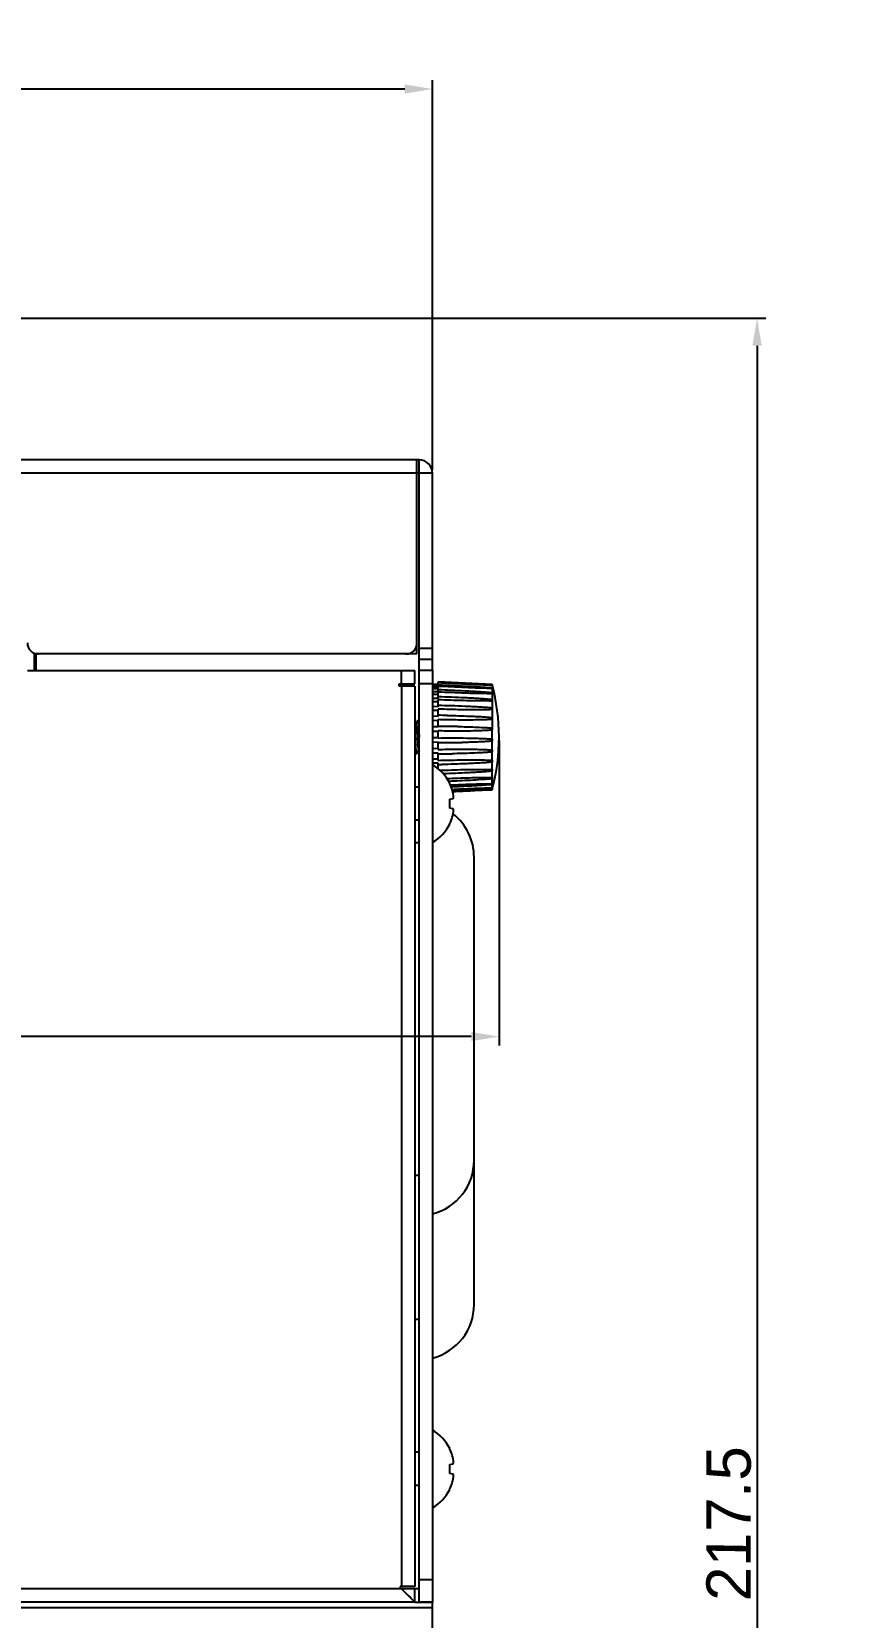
# Model space of a CAD drawing. Extents: x -329 to 5579, y -1951 to 3105.
# Drawn here: x 3113.6 to 3187.8, y -1753.8 to -1610.8 of the extents above; entities that cross this region are included whole.
import ezdxf

# ---------------------------------------------------------------- set-up
doc = ezdxf.new("R2010")
doc.units = 0
doc.header["$PDMODE"] = 3
doc.header["$PDSIZE"] = 1.5
doc.layers.get('DEFPOINTS').update_dxf_attribs({"linetype": 'CONTINUOUS'})
for name, color, linetype in [('BUSHING30_DXF_CONTINUOUS_L', 7, 'CONTINUOUS'), ('DIM', 1, 'CONTINUOUS'), ('HTSINK-FLEX_DXF_CONTINUOUS', 7, 'CONTINUOUS'), ('KNOB_STOP-M3DXF_CONTINUOUS', 7, 'CONTINUOUS'), ('PANEL_BK-SPIDXF_CONTINUOUS', 7, 'CONTINUOUS'), ('PANEL_LT-SPIDXF_CONTINUOUS', 7, 'CONTINUOUS'), ('PANEL_TOP130DXF_CONTINUOUS', 7, 'CONTINUOUS'), ('TH_T3X8_DXF_CONTINUOUS_LIN', 7, 'CONTINUOUS'), ('학뇜-윗_11_DXF_CONTINUOUS_LIN', 7, 'CONTINUOUS')]:
    doc.layers.add(name, color=color, linetype=linetype)
doc.styles.add('OMI-1', font='arial.ttf', dxfattribs={"oblique": 1})
doc.dimstyles.new('1', dxfattribs={"dimtxt": 4, "dimasz": 2.5, "dimexe": 0.8, "dimexo": 0.3, "dimgap": 0.5, "dimtad": 1, "dimtoh": 1, "dimdec": 1, "dimzin": 0, "dimtxsty": 'OMI-1', "dimcen": 0, "dimclrd": 256, "dimclre": 256, "dimclrt": 256, "dimazin": 3, "dimtfac": 0.8, "dimtdec": 1, "dimtix": 1, "dimtmove": 0, "dimatfit": 3, "dimtolj": 1, "dimtzin": 0})

# ---------------------------------------------------------------- blocks, each defined once
blk = doc.blocks.new('*D7094')
at = {"layer": 'DEFPOINTS', "color": 0}
for p in [(3149.7, -1615.95), (2914.7, -1650.6), (3149.7, -1650.6)]:
    blk.add_point(p, dxfattribs=at)
at = {"layer": 'DIM'}
for p, q in [((2914.7, -1650.3), (2914.7, -1615.15)), ((3149.7, -1650.3), (3149.7, -1615.15)), ((2917.2, -1615.95), (3147.2, -1615.95))]:
    blk.add_line(p, q, dxfattribs=at)
for points in [[(2917.2, -1615.54), (2917.2, -1616.37), (2914.7, -1615.95)], [(3147.2, -1616.37), (3147.2, -1615.54), (3149.7, -1615.95)]]:
    blk.add_solid(points, dxfattribs=at)
at = {"layer": 'DIM', "insert": (3032.2, -1613.41), "char_height": 4, "attachment_point": 5, "style": 'OMI-1'}
blk.add_mtext('\\A1;235.0', dxfattribs=at)
blk = doc.blocks.new('*D7095')
at = {"layer": 'DEFPOINTS', "color": 0}
for p in [(2908.7, -1674.4), (3155.7, -1674.4), (2908.7, -1701.41)]:
    blk.add_point(p, dxfattribs=at)
at = {"layer": 'DIM'}
for p, q in [((2908.7, -1674.7), (2908.7, -1702.21)), ((3155.7, -1674.7), (3155.7, -1702.21)), ((3153.2, -1701.41), (2911.2, -1701.41))]:
    blk.add_line(p, q, dxfattribs=at)
for points in [[(2911.2, -1700.99), (2911.2, -1701.82), (2908.7, -1701.41)], [(3153.2, -1701.82), (3153.2, -1700.99), (3155.7, -1701.41)]]:
    blk.add_solid(points, dxfattribs=at)
at = {"layer": 'DIM', "insert": (3032.2, -1698.87), "char_height": 4, "attachment_point": 5, "style": 'OMI-1'}
blk.add_mtext('\\A1;247.0', dxfattribs=at)
blk = doc.blocks.new('*D7099')
at = {"layer": 'DEFPOINTS', "color": 0}
for p in [(3062.42, -1636.61), (3178.95, -1854.1), (3187.8, -1854.1)]:
    blk.add_point(p, dxfattribs=at)
at = {"layer": 'DIM'}
for p, q in [((3062.72, -1636.61), (3179.75, -1636.61)), ((3178.95, -1639.11), (3178.95, -1851.6)), ((3187.5, -1854.1), (3178.15, -1854.1))]:
    blk.add_line(p, q, dxfattribs=at)
for points in [[(3179.37, -1639.11), (3178.53, -1639.11), (3178.95, -1636.61)], [(3178.53, -1851.6), (3179.37, -1851.6), (3178.95, -1854.1)]]:
    blk.add_solid(points, dxfattribs=at)
at = {"layer": 'DIM', "insert": (3176.41, -1745.36), "char_height": 4, "attachment_point": 5, "rotation": 90, "style": 'OMI-1'}
blk.add_mtext('\\A1;217.5', dxfattribs=at)

msp = doc.modelspace()

# ---------------------------------------------------------------- linework, layer by layer
at = {"layer": 'BUSHING30_DXF_CONTINUOUS_L', "color": 7, "linetype": 'CONTINUOUS'}
for p, q in [((3148.1, -1683.9), (3148.5, -1683.9)), ((3153.45, -1712.56), (3153.45, -1685.24)), ((3153.45, -1725.56), (3153.45, -1712.56)), ((3148.1, -1713.9), (3148.5, -1713.9)), ((3148.1, -1726.9), (3148.5, -1726.9))]:
    msp.add_line(p, q, dxfattribs=at)
for centre, start, end in [((3148.45, -1685.24), 0, 51.4774), ((3148.45, -1712.56), 284.4775, 0), ((3148.45, -1725.56), 284.4775, 0)]:
    msp.add_arc(centre, 5, start, end, dxfattribs=at)
at = {"layer": 'HTSINK-FLEX_DXF_CONTINUOUS', "color": 7, "linetype": 'CONTINUOUS'}
for p, q in [((2944.7, -1752.9), (3149.7, -1752.9)), ((3148.1, -1752.4), (3149.7, -1752.4)), ((3149.7, -1767.46), (3149.7, -1752.4))]:
    msp.add_line(p, q, dxfattribs=at)
at = {"layer": 'KNOB_STOP-M3DXF_CONTINUOUS', "color": 7, "linetype": 'CONTINUOUS'}
for p, q in [((3150.2, -1669.65), (3149.7, -1669.65)), ((3150.2, -1669.69), (3149.7, -1669.69)), ((3150.2, -1669.75), (3149.7, -1669.75)), ((3150.2, -1669.91), (3149.7, -1669.9)), ((3150.2, -1670.05), (3149.7, -1670.06)), ((3150.2, -1670.32), (3150.2, -1669.4)), ((3155.07, -1669.66), (3150.2, -1669.4)), ((3155.07, -1669.66), (3155.07, -1669.7)), ((3155.07, -1669.73), (3155.07, -1669.95)), ((3155.07, -1670.01), (3155.07, -1670.38)), ((3155.08, -1669.75), (3155.08, -1669.75)), ((3150.2, -1670.32), (3149.7, -1670.32)), ((3150.2, -1670.55), (3149.7, -1670.55)), ((3150.2, -1670.92), (3149.7, -1670.91)), ((3150.2, -1671.21), (3149.7, -1671.21)), ((3150.2, -1670.92), (3150.2, -1670.34)), ((3150.2, -1671.66), (3150.2, -1671.03)), ((3155.07, -1670.48), (3155.07, -1671)), ((3155.07, -1670.48), (3155.07, -1670.48)), ((3155.07, -1671.13), (3155.07, -1671.76)), ((3148.37, -1672.91), (3148.2, -1673.19)), ((3148.5, -1672.9), (3148.37, -1672.9)), ((3150.2, -1671.66), (3149.7, -1671.65)), ((3150.2, -1672.01), (3149.7, -1672.01)), ((3150.2, -1672.53), (3149.7, -1672.52)), ((3150.2, -1672.91), (3149.7, -1672.92)), ((3150.2, -1672.53), (3150.2, -1671.87)), ((3150.2, -1673.48), (3150.2, -1672.82)), ((3155.07, -1671.91), (3155.07, -1672.63)), ((3155.07, -1672.8), (3155.07, -1673.59)), ((3148.21, -1673.21), (3148.1, -1673.02)), ((3148.14, -1674.21), (3148.14, -1674.11)), ((3148.15, -1674.4), (3148.14, -1674.21)), ((3150.2, -1673.48), (3149.7, -1673.47)), ((3150.2, -1673.88), (3149.7, -1673.89)), ((3150.2, -1674.48), (3150.2, -1673.84)), ((3155.07, -1674.58), (3155.07, -1673.77)), ((3148.28, -1675.9), (3148.45, -1675.61)), ((3148.44, -1675.59), (3148.5, -1675.7)), ((3150.2, -1674.46), (3149.7, -1674.45)), ((3150.2, -1674.87), (3149.7, -1674.88)), ((3150.2, -1675.45), (3149.7, -1675.44)), ((3150.2, -1675.85), (3149.7, -1675.85)), ((3150.2, -1675.51), (3150.2, -1674.87)), ((3150.2, -1676.5), (3150.2, -1675.85)), ((3155.07, -1675.56), (3155.07, -1674.76)), ((3155.07, -1676.49), (3155.07, -1675.74)), ((3148.28, -1675.9), (3148.12, -1675.9)), ((3150.2, -1676.39), (3149.7, -1676.38)), ((3150.2, -1676.75), (3149.7, -1676.76)), ((3150.2, -1677.24), (3150.19, -1677.24)), ((3150.2, -1677.24), (3150.19, -1677.24)), ((3150.2, -1677.25), (3150.2, -1676.75)), ((3155.07, -1677.33), (3155.07, -1676.65)), ((3154.99, -1678.04), (3155.07, -1678.04)), ((3155.07, -1678.04), (3155.07, -1677.47)), ((3155.07, -1678.6), (3155.07, -1678.16)), ((3155.07, -1678.97), (3155.07, -1678.68)), ((3151.52, -1679.31), (3151.54, -1679.31)), ((3151.54, -1679.33), (3151.53, -1679.33)), ((3151.54, -1679.33), (3151.53, -1679.33)), ((3155.07, -1679.14), (3155.07, -1679.01)), ((3155.07, -1679.15), (3155.07, -1679.14))]:
    msp.add_line(p, q, dxfattribs=at)
for centre, radius, start, end in [((3137.5, -1674.4), 18.2, 345.008, 15.1074), ((3154.56, -1656.5), 14.64, 270.9449, 271.9953), ((3149.49, -1760.93), 88.5, 88.9952, 89.5433), ((3150.48, -1758.15), 84.71, 88.9921, 90.1889), ((3150.91, -1591.87), 83.02, 269.5071, 271.0026), ((3149.96, -1589.17), 86.74, 270.1604, 271.0078), ((3148.95, -1586.42), 90.46, 270.7949, 271.001), ((3154.17, -1678.82), 0.926, 348.1599, 348.9212), ((3152.65, -1678.51), 2.5, 345.4276, 345.6248)]:
    msp.add_arc(centre, radius, start, end, dxfattribs=at)
for points, knots in [([(3150.2, -1669.44), (3150.61, -1669.46), (3151.42, -1669.5), (3152.64, -1669.56), (3153.65, -1669.62), (3154.46, -1669.67), (3154.87, -1669.69), (3155.07, -1669.7)], [0, 0, 0, 0, 0.250087, 0.500194, 0.750254, 0.875215, 1, 1, 1, 1]), ([(3155.07, -1669.73), (3154.87, -1669.73), (3154.46, -1669.71), (3153.65, -1669.68), (3152.64, -1669.63), (3151.42, -1669.57), (3150.61, -1669.53), (3150.2, -1669.5)], [0, 0, 0, 0, 0.124685, 0.249598, 0.499641, 0.7498, 1, 1, 1, 1]), ([(3150.2, -1669.67), (3150.61, -1669.69), (3151.42, -1669.73), (3152.64, -1669.79), (3153.65, -1669.85), (3154.46, -1669.9), (3154.87, -1669.93), (3155.07, -1669.95)], [0, 0, 0, 0, 0.250007, 0.500069, 0.750133, 0.875128, 1, 1, 1, 1]), ([(3155.07, -1670.01), (3154.87, -1670.01), (3154.46, -1670), (3153.65, -1669.98), (3152.64, -1669.94), (3151.42, -1669.88), (3150.61, -1669.84), (3150.2, -1669.82)], [0, 0, 0, 0, 0.124657, 0.249551, 0.499579, 0.749753, 1, 1, 1, 1]), ([(3150.2, -1670.11), (3150.61, -1670.12), (3151.42, -1670.16), (3152.43, -1670.21), (3153.25, -1670.25), (3153.86, -1670.29), (3154.46, -1670.33), (3154.87, -1670.36), (3155.07, -1670.38)], [0, 0, 0, 0, 0.249937, 0.499955, 0.624984, 0.750018, 0.875043, 1, 1, 1, 1]), ([(3155.07, -1669.7), (3155.07, -1669.71), (3155.07, -1669.72), (3155.08, -1669.73), (3155.08, -1669.74), (3155.08, -1669.75), (3155.08, -1669.75)], [0, 0, 0, 0, 0.398434, 0.70534, 0.907726, 1, 1, 1, 1]), ([(3155.08, -1669.75), (3155.08, -1669.75), (3155.08, -1669.75), (3155.08, -1669.75), (3155.07, -1669.74), (3155.07, -1669.74), (3155.07, -1669.73)], [0, 0, 0, 0, 0.082796, 0.277574, 0.585233, 1, 1, 1, 1]), ([(3155.07, -1669.95), (3155.07, -1669.95), (3155.07, -1669.96), (3155.07, -1669.97), (3155.08, -1669.97)], [0, 0, 0, 0, 0.264776, 1, 1, 1, 1]), ([(3155.08, -1670.02), (3155.08, -1670.02), (3155.07, -1670.02), (3155.07, -1670.01), (3155.07, -1670.01)], [0, 0, 0, 0, 0.358617, 1, 1, 1, 1]), ([(3155.08, -1669.97), (3155.08, -1669.98), (3155.08, -1669.99), (3155.08, -1670), (3155.08, -1670.01), (3155.08, -1670.02), (3155.08, -1670.02)], [0, 0, 0, 0, 0.418284, 0.727886, 0.918894, 1, 1, 1, 1]), ([(3155.07, -1670.48), (3154.87, -1670.49), (3154.46, -1670.48), (3153.85, -1670.47), (3153.25, -1670.46), (3152.43, -1670.43), (3151.42, -1670.39), (3150.61, -1670.36), (3150.2, -1670.34)], [0, 0, 0, 0, 0.124665, 0.249552, 0.374533, 0.499567, 0.749737, 1, 1, 1, 1]), ([(3150.2, -1670.74), (3150.61, -1670.75), (3151.42, -1670.78), (3152.43, -1670.82), (3153.25, -1670.86), (3153.86, -1670.9), (3154.46, -1670.94), (3154.87, -1670.97), (3155.07, -1671)], [0, 0, 0, 0, 0.24989, 0.499873, 0.624893, 0.749929, 0.874974, 1, 1, 1, 1]), ([(3154.8, -1671.13), (3154.61, -1671.14), (3154.23, -1671.14), (3153.46, -1671.13), (3152.5, -1671.11), (3151.35, -1671.08), (3150.58, -1671.05), (3150.2, -1671.03)], [0, 0, 0, 0, 0.124793, 0.249702, 0.499685, 0.749798, 1, 1, 1, 1]), ([(3150.2, -1671.52), (3150.61, -1671.53), (3151.42, -1671.55), (3152.43, -1671.59), (3153.25, -1671.63), (3153.86, -1671.66), (3154.46, -1671.7), (3154.87, -1671.73), (3155.07, -1671.76)], [0, 0, 0, 0, 0.249873, 0.499835, 0.624847, 0.749879, 0.874932, 1, 1, 1, 1]), ([(3155.07, -1670.38), (3155.07, -1670.4), (3155.08, -1670.42), (3155.08, -1670.44), (3155.08, -1670.45), (3155.08, -1670.47), (3155.08, -1670.48), (3155.08, -1670.48), (3155.07, -1670.48)], [0, 0, 0, 0, 0.398889, 0.568441, 0.71247, 0.827968, 0.913365, 1, 1, 1, 1]), ([(3155.07, -1671), (3155.07, -1671.01), (3155.08, -1671.04), (3155.08, -1671.08), (3155.08, -1671.11), (3155.07, -1671.12), (3155.07, -1671.13)], [0, 0, 0, 0, 0.353087, 0.654002, 0.874169, 1, 1, 1, 1]), ([(3148.37, -1672.91), (3148.37, -1672.91), (3148.37, -1672.9), (3148.37, -1672.9), (3148.37, -1672.9)], [0, 0, 0, 0, 0.336267, 1, 1, 1, 1]), ([(3148.37, -1672.9), (3148.38, -1672.9), (3148.38, -1672.91), (3148.39, -1672.93), (3148.4, -1672.97), (3148.41, -1673.02), (3148.41, -1673.08), (3148.42, -1673.16), (3148.43, -1673.25), (3148.44, -1673.38), (3148.45, -1673.58), (3148.47, -1673.84), (3148.48, -1674.11), (3148.49, -1674.3), (3148.5, -1674.4)], [0, 0, 0, 0, 0.00705, 0.022261, 0.046517, 0.079769, 0.121786, 0.172181, 0.230501, 0.296183, 0.4471, 0.619196, 0.805883, 1, 1, 1, 1]), ([(3154.37, -1671.93), (3154.02, -1671.94), (3153.33, -1671.94), (3151.94, -1671.93), (3150.89, -1671.9), (3150.2, -1671.87)], [0, 0, 0, 0, 0.249829, 0.499807, 1, 1, 1, 1]), ([(3153.82, -1672.85), (3153.52, -1672.86), (3152.91, -1672.86), (3151.71, -1672.86), (3150.8, -1672.84), (3150.2, -1672.82)], [0, 0, 0, 0, 0.249921, 0.499905, 1, 1, 1, 1]), ([(3151.05, -1672.45), (3151.38, -1672.45), (3152.05, -1672.47), (3152.89, -1672.5), (3153.56, -1672.53), (3154.07, -1672.55), (3154.57, -1672.59), (3154.9, -1672.62), (3155.07, -1672.63)], [0, 0, 0, 0, 0.249907, 0.499869, 0.624873, 0.749893, 0.874932, 1, 1, 1, 1]), ([(3155.07, -1672.8), (3154.86, -1672.82), (3154.44, -1672.84), (3154.03, -1672.85), (3153.82, -1672.85)], [0, 0, 0, 0, 0.499834, 1, 1, 1, 1]), ([(3155.07, -1671.91), (3154.95, -1671.92), (3154.72, -1671.93), (3154.48, -1671.93), (3154.37, -1671.93)], [0, 0, 0, 0, 0.499759, 1, 1, 1, 1]), ([(3155.07, -1671.76), (3155.08, -1671.79), (3155.08, -1671.83), (3155.08, -1671.88), (3155.07, -1671.9), (3155.07, -1671.91)], [0, 0, 0, 0, 0.600963, 0.836389, 1, 1, 1, 1]), ([(3155.07, -1672.63), (3155.08, -1672.67), (3155.08, -1672.71), (3155.08, -1672.77), (3155.07, -1672.79), (3155.07, -1672.8)], [0, 0, 0, 0, 0.55967, 0.806313, 1, 1, 1, 1]), ([(3148.28, -1675.9), (3148.27, -1675.9), (3148.27, -1675.89), (3148.26, -1675.87), (3148.25, -1675.83), (3148.25, -1675.78), (3148.24, -1675.72), (3148.23, -1675.65), (3148.22, -1675.56), (3148.21, -1675.42), (3148.2, -1675.22), (3148.18, -1674.97), (3148.17, -1674.69), (3148.16, -1674.5), (3148.15, -1674.4)], [0, 0, 0, 0, 0.00705, 0.022262, 0.046517, 0.079768, 0.121781, 0.172173, 0.230491, 0.296174, 0.447099, 0.6192, 0.805882, 1, 1, 1, 1]), ([(3148.21, -1673.21), (3148.21, -1673.22), (3148.22, -1673.23), (3148.22, -1673.26), (3148.23, -1673.29), (3148.24, -1673.36), (3148.25, -1673.46), (3148.27, -1673.64), (3148.29, -1673.89), (3148.31, -1674.19), (3148.33, -1674.51), (3148.35, -1674.82), (3148.37, -1675.06), (3148.39, -1675.24), (3148.4, -1675.34), (3148.41, -1675.43), (3148.42, -1675.51), (3148.43, -1675.56), (3148.44, -1675.58), (3148.44, -1675.59)], [0, 0, 0, 0, 0.007847, 0.019546, 0.035102, 0.054437, 0.103841, 0.166224, 0.279611, 0.409247, 0.54558, 0.678549, 0.798352, 0.850505, 0.89618, 0.934543, 0.964919, 0.986806, 1, 1, 1, 1]), ([(3153.15, -1673.85), (3152.66, -1673.86), (3151.67, -1673.86), (3150.69, -1673.85), (3150.2, -1673.84)], [0, 0, 0, 0, 0.499973, 1, 1, 1, 1]), ([(3151.97, -1673.45), (3152.23, -1673.45), (3152.75, -1673.46), (3153.52, -1673.49), (3154.17, -1673.52), (3154.68, -1673.55), (3154.94, -1673.57), (3155.07, -1673.59)], [0, 0, 0, 0, 0.249953, 0.499931, 0.749938, 0.87496, 1, 1, 1, 1]), ([(3155.07, -1673.77), (3154.91, -1673.78), (3154.59, -1673.8), (3153.95, -1673.83), (3153.47, -1673.84), (3153.15, -1673.85)], [0, 0, 0, 0, 0.249944, 0.499939, 1, 1, 1, 1]), ([(3155.07, -1673.59), (3155.08, -1673.62), (3155.08, -1673.68), (3155.08, -1673.74), (3155.07, -1673.77)], [0, 0, 0, 0, 0.524516, 1, 1, 1, 1]), ([(3150.2, -1674.48), (3150.63, -1674.47), (3151.5, -1674.46), (3152.37, -1674.47), (3152.8, -1674.48)], [0, 0, 0, 0, 0.500003, 1, 1, 1, 1]), ([(3150.2, -1675.51), (3150.75, -1675.5), (3151.86, -1675.48), (3152.97, -1675.49), (3153.52, -1675.5)], [0, 0, 0, 0, 0.500063, 1, 1, 1, 1]), ([(3155.07, -1675.74), (3154.92, -1675.75), (3154.62, -1675.78), (3154.03, -1675.82), (3153.28, -1675.85), (3152.38, -1675.88), (3151.78, -1675.89), (3151.48, -1675.9)], [0, 0, 0, 0, 0.125058, 0.25009, 0.500104, 0.750072, 1, 1, 1, 1]), ([(3155.07, -1674.76), (3154.96, -1674.77), (3154.73, -1674.79), (3154.28, -1674.82), (3153.72, -1674.84), (3153.04, -1674.87), (3152.59, -1674.88), (3152.37, -1674.88)], [0, 0, 0, 0, 0.125019, 0.250032, 0.500033, 0.750022, 1, 1, 1, 1]), ([(3152.8, -1674.48), (3152.99, -1674.48), (3153.37, -1674.49), (3153.94, -1674.51), (3154.5, -1674.53), (3154.88, -1674.56), (3155.07, -1674.58)], [0, 0, 0, 0, 0.250012, 0.50002, 0.750019, 1, 1, 1, 1]), ([(3153.52, -1675.5), (3153.78, -1675.5), (3154.17, -1675.51), (3154.68, -1675.53), (3154.94, -1675.55), (3155.07, -1675.56)], [0, 0, 0, 0, 0.500112, 0.750105, 1, 1, 1, 1]), ([(3155.07, -1674.58), (3155.08, -1674.61), (3155.08, -1674.67), (3155.08, -1674.73), (3155.07, -1674.76)], [0, 0, 0, 0, 0.491035, 1, 1, 1, 1]), ([(3155.07, -1675.56), (3155.07, -1675.57), (3155.08, -1675.6), (3155.08, -1675.66), (3155.08, -1675.7), (3155.07, -1675.74)], [0, 0, 0, 0, 0.206066, 0.457197, 1, 1, 1, 1]), ([(3148.28, -1675.9), (3148.28, -1675.9), (3148.28, -1675.9), (3148.28, -1675.9), (3148.28, -1675.9)], [0, 0, 0, 0, 0.336254, 1, 1, 1, 1]), ([(3150.2, -1676.5), (3150.85, -1676.48), (3151.84, -1676.46), (3153.15, -1676.45), (3153.8, -1676.45), (3154.13, -1676.46)], [0, 0, 0, 0, 0.500144, 0.750123, 1, 1, 1, 1]), ([(3155.07, -1676.65), (3154.88, -1676.67), (3154.5, -1676.71), (3153.94, -1676.74), (3153.37, -1676.77), (3152.61, -1676.81), (3151.66, -1676.84), (3150.9, -1676.86), (3150.53, -1676.87)], [0, 0, 0, 0, 0.125072, 0.25012, 0.375147, 0.500154, 0.750114, 1, 1, 1, 1]), ([(3154.13, -1676.46), (3154.28, -1676.46), (3154.6, -1676.47), (3154.91, -1676.48), (3155.07, -1676.49)], [0, 0, 0, 0, 0.500206, 1, 1, 1, 1]), ([(3155.07, -1676.49), (3155.07, -1676.5), (3155.08, -1676.52), (3155.08, -1676.58), (3155.08, -1676.62), (3155.07, -1676.65)], [0, 0, 0, 0, 0.178206, 0.419133, 1, 1, 1, 1]), ([(3150.37, -1677.39), (3151.08, -1677.37), (3152.14, -1677.33), (3153.55, -1677.31), (3154.26, -1677.31), (3154.62, -1677.32)], [0, 0, 0, 0, 0.500254, 0.750234, 1, 1, 1, 1]), ([(3155.07, -1677.47), (3154.89, -1677.49), (3154.52, -1677.52), (3153.97, -1677.56), (3153.43, -1677.59), (3152.69, -1677.63), (3151.78, -1677.67), (3151.04, -1677.7), (3150.68, -1677.71)], [0, 0, 0, 0, 0.125041, 0.250085, 0.375115, 0.500129, 0.750104, 1, 1, 1, 1]), ([(3151.01, -1678.13), (3151.34, -1678.12), (3152, -1678.09), (3153, -1678.06), (3153.83, -1678.04), (3154.49, -1678.04), (3154.83, -1678.04), (3154.99, -1678.04)], [0, 0, 0, 0, 0.250243, 0.500391, 0.750387, 0.875277, 1, 1, 1, 1]), ([(3155.07, -1678.16), (3154.91, -1678.17), (3154.58, -1678.2), (3153.93, -1678.25), (3153.12, -1678.3), (3152.14, -1678.35), (3151.49, -1678.38), (3151.17, -1678.39)], [0, 0, 0, 0, 0.124972, 0.249992, 0.500037, 0.750047, 1, 1, 1, 1]), ([(3151.31, -1678.71), (3151.62, -1678.7), (3152.25, -1678.67), (3153.19, -1678.64), (3153.98, -1678.61), (3154.6, -1678.6), (3154.91, -1678.6), (3155.07, -1678.6)], [0, 0, 0, 0, 0.250273, 0.500453, 0.750467, 0.875345, 1, 1, 1, 1]), ([(3155.07, -1678.68), (3154.92, -1678.69), (3154.61, -1678.72), (3154, -1678.76), (3153.23, -1678.81), (3152.31, -1678.86), (3151.7, -1678.89), (3151.39, -1678.9)], [0, 0, 0, 0, 0.124888, 0.249875, 0.499921, 0.749975, 1, 1, 1, 1]), ([(3155.07, -1677.33), (3155.07, -1677.34), (3155.08, -1677.35), (3155.08, -1677.39), (3155.08, -1677.43), (3155.07, -1677.46), (3155.07, -1677.47)], [0, 0, 0, 0, 0.144496, 0.37237, 0.666904, 1, 1, 1, 1]), ([(3155.07, -1678.04), (3155.07, -1678.04), (3155.08, -1678.06), (3155.08, -1678.08), (3155.08, -1678.12), (3155.07, -1678.14), (3155.07, -1678.16)], [0, 0, 0, 0, 0.101122, 0.309826, 0.619148, 1, 1, 1, 1]), ([(3155.07, -1678.6), (3155.07, -1678.6), (3155.07, -1678.59), (3155.07, -1678.59), (3155.07, -1678.59)], [0, 0, 0, 0, 0.313514, 1, 1, 1, 1]), ([(3155.07, -1678.59), (3155.08, -1678.59), (3155.08, -1678.6), (3155.08, -1678.6), (3155.08, -1678.62), (3155.08, -1678.63), (3155.08, -1678.64)], [0, 0, 0, 0, 0.091452, 0.172947, 0.282833, 1, 1, 1, 1]), ([(3155.08, -1678.64), (3155.08, -1678.64), (3155.08, -1678.65), (3155.07, -1678.67), (3155.07, -1678.68)], [0, 0, 0, 0, 0.227774, 1, 1, 1, 1]), ([(3151.46, -1679.11), (3152.07, -1679.08), (3152.97, -1679.04), (3154.17, -1678.99), (3154.77, -1678.97), (3155.07, -1678.97)], [0, 0, 0, 0, 0.500433, 0.750456, 1, 1, 1, 1]), ([(3155.07, -1679.01), (3154.77, -1679.03), (3154.18, -1679.07), (3152.99, -1679.14), (3152.09, -1679.19), (3151.5, -1679.22)], [0, 0, 0, 0, 0.249751, 0.499794, 1, 1, 1, 1]), ([(3151.54, -1679.31), (3152.13, -1679.28), (3153.31, -1679.22), (3154.48, -1679.16), (3155.07, -1679.14)], [0, 0, 0, 0, 0.500366, 1, 1, 1, 1]), ([(3155.07, -1679.14), (3154.48, -1679.18), (3153.31, -1679.24), (3152.13, -1679.3), (3151.54, -1679.33)], [0, 0, 0, 0, 0.499679, 1, 1, 1, 1]), ([(3155.07, -1678.97), (3155.07, -1678.96), (3155.07, -1678.96), (3155.08, -1678.96), (3155.08, -1678.96)], [0, 0, 0, 0, 0.696827, 1, 1, 1, 1]), ([(3155.08, -1678.96), (3155.08, -1678.96), (3155.08, -1678.96), (3155.08, -1678.97), (3155.08, -1678.98), (3155.07, -1678.99), (3155.07, -1679)], [0, 0, 0, 0, 0.07158, 0.263391, 0.57675, 1, 1, 1, 1]), ([(3155.07, -1679.14), (3155.07, -1679.13), (3155.07, -1679.13), (3155.08, -1679.12), (3155.08, -1679.11), (3155.08, -1679.11), (3155.08, -1679.11), (3155.08, -1679.11), (3155.08, -1679.11)], [0, 0, 0, 0, 0.425063, 0.739148, 0.851185, 0.932091, 0.981646, 1, 1, 1, 1]), ([(3155.08, -1679.11), (3155.08, -1679.11), (3155.08, -1679.11), (3155.08, -1679.11), (3155.08, -1679.11), (3155.08, -1679.12), (3155.08, -1679.13), (3155.07, -1679.13), (3155.07, -1679.14)], [0, 0, 0, 0, 0.015825, 0.063525, 0.143204, 0.254447, 0.569499, 1, 1, 1, 1])]:
    msp.add_open_spline(points, degree=3, knots=knots, dxfattribs=at)
msp.add_open_spline([(3154.62, -1677.32), (3154.77, -1677.32), (3154.92, -1677.32), (3155.07, -1677.33)], degree=3, dxfattribs=at)
at = {"layer": 'PANEL_BK-SPIDXF_CONTINUOUS', "color": 7, "linetype": 'CONTINUOUS'}
for p, q in [((3148.5, -1752.4), (3148.5, -1668.4)), ((3149.7, -1668.4), (3148.5, -1668.4)), ((3149.7, -1668.4), (3149.7, -1752.4)), ((3149.7, -1669.6), (3148.5, -1669.6)), ((3148.5, -1751.2), (3148.1, -1751.2)), ((3149.7, -1750.4), (3148.5, -1750.4)), ((3149.7, -1752.4), (3148.5, -1752.4))]:
    msp.add_line(p, q, dxfattribs=at)
at = {"layer": 'PANEL_LT-SPIDXF_CONTINUOUS', "color": 7, "linetype": 'CONTINUOUS'}
for p, q in [((3113.2, -1668.4), (3148.1, -1668.4)), ((3146.9, -1669.6), (3146.9, -1668.4)), ((3148.1, -1669.6), (3148.1, -1668.4)), ((3146.7, -1669.8), (3146.7, -1669.6)), ((3146.7, -1669.6), (3148.1, -1669.6)), ((3148.1, -1669.8), (3146.7, -1669.8)), ((3146.9, -1669.8), (3146.9, -1751)), ((3148.1, -1669.8), (3148.1, -1751)), ((3148.1, -1751.2), (2916.3, -1751.2)), ((3146.8, -1751), (3146.8, -1751.2)), ((3148.1, -1751), (3146.8, -1751)), ((3148.1, -1752.4), (3148.1, -1751.2)), ((3148.1, -1752.4), (2916.3, -1752.4))]:
    msp.add_line(p, q, dxfattribs=at)
msp.add_open_spline([(3148.1, -1752.4), (3148.1, -1752.4), (3148.09, -1752.38), (3148.06, -1752.36), (3148.02, -1752.32), (3147.95, -1752.25), (3147.83, -1752.13), (3147.67, -1751.97), (3147.49, -1751.79), (3147.23, -1751.53), (3147.03, -1751.33), (3146.9, -1751.2)], degree=3, knots=[0, 0, 0, 0, 0.00761, 0.028164, 0.061285, 0.105411, 0.218448, 0.3547, 0.505817, 0.666144, 1, 1, 1, 1], dxfattribs=at)
at = {"layer": 'PANEL_TOP130DXF_CONTINUOUS', "color": 7, "linetype": 'CONTINUOUS'}
for p, q in [((3148.5, -1649.4), (2915.9, -1649.4)), ((3148.3, -1666.9), (3148.3, -1649.4)), ((3148.5, -1668.4), (3148.5, -1649.4)), ((3149.7, -1650.6), (2914.7, -1650.6)), ((3149.7, -1668.4), (3149.7, -1650.6)), ((3148.3, -1666.9), (3114, -1666.9)), ((3149.7, -1666.4), (3148.5, -1666.4)), ((3149.7, -1667.4), (3148.5, -1667.4))]:
    msp.add_line(p, q, dxfattribs=at)
for centre, radius, start, end in [((3148.5, -1650.6), 1.2, 0, 90), ((3114.2, -1665.9), 1, 180, 270), ((3147.3, -1665.9), 1, 270, 0)]:
    msp.add_arc(centre, radius, start, end, dxfattribs=at)
at = {"layer": 'TH_T3X8_DXF_CONTINUOUS_LIN', "color": 7, "linetype": 'CONTINUOUS'}
for p, q in [((3151.26, -1678.6), (3151.26, -1678.55)), ((3148.5, -1678.9), (3148.1, -1678.9)), ((3151.26, -1679.99), (3151.53, -1679.94)), ((3151.26, -1680.81), (3151.26, -1679.99)), ((3151.53, -1680.86), (3151.26, -1680.81)), ((3148.5, -1681.9), (3148.1, -1681.9)), ((3151.26, -1682.25), (3151.26, -1682.2)), ((3151.26, -1738.6), (3151.26, -1738.55)), ((3148.5, -1738.9), (3148.1, -1738.9)), ((3151.26, -1739.99), (3151.53, -1739.94)), ((3151.26, -1740.81), (3151.26, -1739.99)), ((3151.53, -1740.86), (3151.26, -1740.81)), ((3148.5, -1741.9), (3148.1, -1741.9)), ((3151.26, -1742.25), (3151.26, -1742.2))]:
    msp.add_line(p, q, dxfattribs=at)
for centre, radius, start, end in [((3147.64, -1680.4), 4.06, 27.0569, 59.4898), ((3147.59, -1680.39), 4.08, 24.1273, 26.031), ((3147.57, -1680.4), 4.1, 14.9369, 24.1219), ((3147.57, -1680.41), 4.1, 335.8781, 345.0631), ((3147.64, -1680.4), 4.06, 300.5102, 332.9431), ((3147.59, -1680.41), 4.08, 333.969, 335.8727), ((3147.64, -1740.4), 4.06, 27.0569, 59.4898), ((3147.59, -1740.39), 4.08, 24.1273, 26.031), ((3147.57, -1740.4), 4.1, 14.9369, 24.1219), ((3147.57, -1740.41), 4.1, 335.8781, 345.0631), ((3147.64, -1740.4), 4.06, 300.5102, 332.9431), ((3147.59, -1740.41), 4.08, 333.969, 335.8727)]:
    msp.add_arc(centre, radius, start, end, dxfattribs=at)
for points, knots in [([(3151.53, -1679.94), (3151.54, -1679.94), (3151.55, -1679.94), (3151.56, -1679.93), (3151.57, -1679.91), (3151.59, -1679.88), (3151.6, -1679.83), (3151.6, -1679.75), (3151.59, -1679.66), (3151.58, -1679.56), (3151.56, -1679.45), (3151.54, -1679.38), (3151.53, -1679.34)], [0, 0, 0, 0, 0.024388, 0.050685, 0.081194, 0.117415, 0.209593, 0.328979, 0.473019, 0.63691, 0.814671, 1, 1, 1, 1]), ([(3151.53, -1681.46), (3151.54, -1681.42), (3151.56, -1681.35), (3151.58, -1681.24), (3151.59, -1681.14), (3151.6, -1681.05), (3151.6, -1680.97), (3151.59, -1680.92), (3151.57, -1680.89), (3151.56, -1680.88), (3151.55, -1680.86), (3151.54, -1680.86), (3151.53, -1680.86)], [0, 0, 0, 0, 0.185327, 0.363089, 0.526982, 0.671023, 0.790409, 0.882587, 0.918808, 0.949317, 0.975612, 1, 1, 1, 1]), ([(3151.53, -1739.94), (3151.54, -1739.94), (3151.55, -1739.94), (3151.56, -1739.93), (3151.57, -1739.91), (3151.59, -1739.88), (3151.6, -1739.83), (3151.6, -1739.75), (3151.59, -1739.66), (3151.58, -1739.56), (3151.56, -1739.45), (3151.54, -1739.38), (3151.53, -1739.34)], [0, 0, 0, 0, 0.024388, 0.050685, 0.081194, 0.117415, 0.209593, 0.328979, 0.473019, 0.63691, 0.814671, 1, 1, 1, 1]), ([(3151.53, -1741.46), (3151.54, -1741.42), (3151.56, -1741.35), (3151.58, -1741.24), (3151.59, -1741.14), (3151.6, -1741.05), (3151.6, -1740.97), (3151.59, -1740.92), (3151.57, -1740.89), (3151.56, -1740.88), (3151.55, -1740.86), (3151.54, -1740.86), (3151.53, -1740.86)], [0, 0, 0, 0, 0.185327, 0.363089, 0.526982, 0.671023, 0.790409, 0.882587, 0.918808, 0.949317, 0.975612, 1, 1, 1, 1])]:
    msp.add_open_spline(points, degree=3, knots=knots, dxfattribs=at)
at = {"layer": '학뇜-윗_11_DXF_CONTINUOUS_LIN', "color": 7, "linetype": 'CONTINUOUS'}
for p, q in [((3113.8, -1666.82), (3113.8, -1668.4)), ((3114, -1668.4), (3114, -1666.88))]:
    msp.add_line(p, q, dxfattribs=at)

# ---------------------------------------------------------------- dimensions: what is measured, and where the dimension line sits
at = {"layer": 'DIM'}
for base, p1, p2, picture, middle in [((3149.7, -1615.95), (2914.7, -1650.6), (3149.7, -1650.6), '*D7094', (3032.2, -1613.41)), ((2908.7, -1701.41), (3155.7, -1674.4), (2908.7, -1674.4), '*D7095', (3032.2, -1698.87))]:
    dim = msp.add_linear_dim(base=base, p1=p1, p2=p2, dimstyle='1', dxfattribs=at)
    dim.commit()
    dim.dimension.update_dxf_attribs({"geometry": picture, "text_midpoint": middle})
dim = msp.add_linear_dim(base=(3178.95, -1854.1), p1=(3062.42, -1636.61), p2=(3187.8, -1854.1), angle=90, dimstyle='1', dxfattribs=at)
dim.commit()
dim.dimension.update_dxf_attribs({"geometry": '*D7099', "text_midpoint": (3176.41, -1745.36)})

doc.saveas('drawing.dxf')
